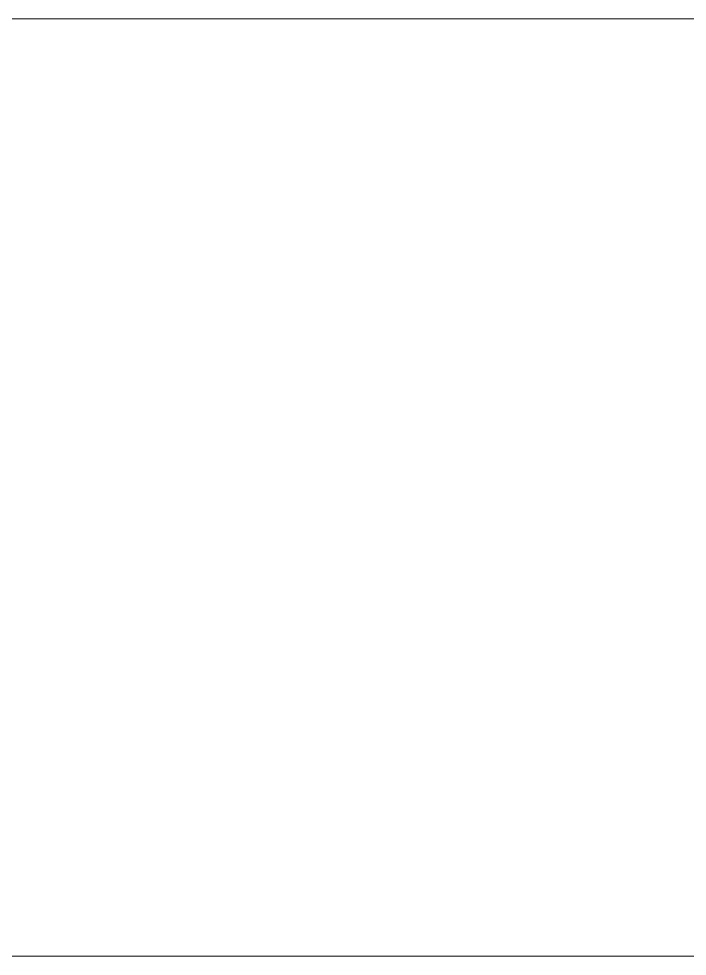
# Model space of a CAD drawing. Header units: millimetres. Extents: x 0 to 6510, y 0 to 297.
# Drawn here: x 213.1 to 424.9, y 0 to 297 of the extents above; entities that cross this region are included whole.
import ezdxf

# ---------------------------------------------------------------- set-up
doc = ezdxf.new("R2010")
doc.units = ezdxf.units.MM
doc.linetypes.add('K5LT_THIN', pattern=[0])

# ---------------------------------------------------------------- blocks, each defined once
blk = doc.blocks.new('U1429')
at = {"color": 7, "linetype": 'K5LT_THIN', "lineweight": 18}
for p, q in [((210, 0), (210, 297)), ((210, 297), (630, 297)), ((630, 297), (630, 0)), ((630, 0), (210, 0))]:
    blk.add_line(p, q, dxfattribs=at)

msp = doc.modelspace()

# ---------------------------------------------------------------- block references
msp.add_blockref('U1429', (0, 0))

doc.saveas('drawing.dxf')
